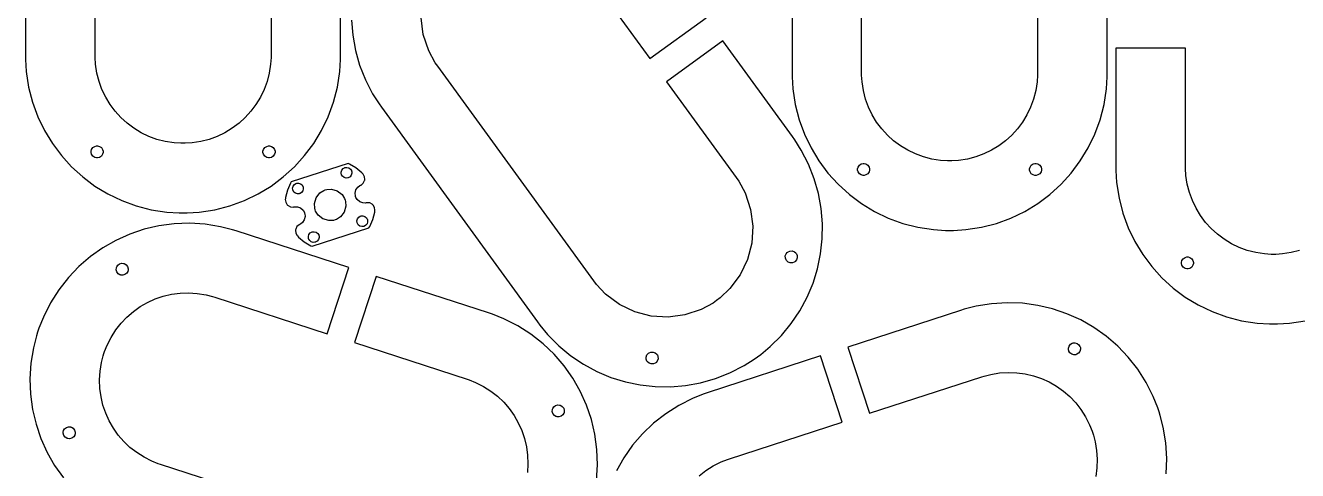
# Model space of a CAD drawing. Extents: x 0 to 47.8, y 0 to 94.9.
# Drawn here: x 0 to 22.2, y 49.28 to 57.05 of the extents above; entities that cross this region are included whole.
import ezdxf

# ---------------------------------------------------------------- set-up
doc = ezdxf.new("R2010")
doc.units = 0
doc.layers.get('0').update_dxf_attribs({"linetype": 'CONTINUOUS'})

msp = doc.modelspace()

# ---------------------------------------------------------------- linework, layer by layer
at = {"color": 0}
for points in [[(0.000488, 61.1583), (0.000488, 56.5283), (0.000488, 56.4581), (0.014649, 56.2472), (0.056315, 55.9742), (0.124078, 55.7106), (0.216581, 55.4579), (0.332357, 55.2175), (0.470107, 54.9908), (0.628418, 54.7792), (0.805881, 54.5839), (1.00119, 54.4064), (1.21289, 54.2481), (1.43961, 54.1103), (1.68001, 53.9946), (1.93267, 53.9021), (2.19624, 53.8343), (2.46929, 53.7926), (2.68018, 53.7783), (2.75049, 53.7783), (2.82075, 53.7783), (3.03162, 53.7926), (3.30469, 53.8343), (3.56819, 53.9021), (3.82086, 53.9946), (4.06125, 54.1103), (4.28803, 54.2481), (4.49972, 54.4064), (4.69499, 54.5839), (4.8725, 54.7792), (5.03082, 54.9908), (5.16857, 55.2175), (5.28435, 55.4579), (5.37685, 55.7106), (5.44461, 55.9742), (5.48628, 56.2472), (5.50049, 56.4581), (5.50049, 56.5283), (5.50049, 58.5933)], [(4.28549, 58.5933), (4.28549, 56.5283), (4.28549, 56.4892), (4.2775, 56.3715), (4.25429, 56.219), (4.21647, 56.0719), (4.16482, 55.9308), (4.10021, 55.7967), (4.02333, 55.6701), (3.93494, 55.5519), (3.83589, 55.4429), (3.72689, 55.3439), (3.60867, 55.2556), (3.48215, 55.1786), (3.34799, 55.114), (3.20692, 55.0624), (3.05985, 55.0246), (2.90739, 55.0014), (2.78971, 54.9933), (2.75049, 54.9933), (2.71121, 54.9933), (2.59353, 55.0014), (2.44108, 55.0246), (2.294, 55.0624), (2.153, 55.114), (2.01878, 55.1786), (1.89225, 55.2556), (1.77403, 55.3439), (1.66504, 55.4429), (1.56597, 55.5519), (1.4776, 55.6701), (1.40072, 55.7967), (1.3361, 55.9308), (1.28445, 56.0719), (1.24664, 56.219), (1.22342, 56.3715), (1.21549, 56.4892), (1.21549, 56.5283), (1.21549, 61.1583)], [(13.3759, 58.2876), (13.3759, 56.2228), (13.3759, 56.1525), (13.39, 55.9415), (13.4317, 55.6685), (13.4995, 55.405), (13.592, 55.1524), (13.7077, 54.9119), (13.8455, 54.6851), (14.0038, 54.4735), (14.1812, 54.2782), (14.3765, 54.1007), (14.5883, 53.9424), (14.815, 53.8046), (15.0554, 53.6889), (15.3081, 53.5964), (15.5717, 53.5286), (15.8447, 53.4869), (16.0556, 53.4728), (16.1258, 53.4728), (16.1961, 53.4728), (16.4069, 53.4869), (16.68, 53.5286), (16.9436, 53.5964), (17.1963, 53.6889), (17.4367, 53.8046), (17.6635, 53.9424), (17.8751, 54.1007), (18.0704, 54.2782), (18.2479, 54.4735), (18.4063, 54.6851), (18.5439, 54.9119), (18.6597, 55.1524), (18.7522, 55.405), (18.82, 55.6685), (18.8617, 55.9415), (18.8758, 56.1525), (18.8758, 56.2228), (18.8758, 60.8526)], [(17.6608, 60.8526), (17.6608, 56.2228), (17.6608, 56.1835), (17.6529, 56.0658), (17.6297, 55.9133), (17.5918, 55.7662), (17.5401, 55.6253), (17.4756, 55.4911), (17.3987, 55.3646), (17.3103, 55.2463), (17.2112, 55.1374), (17.1022, 55.0382), (16.984, 54.9499), (16.8575, 54.8731), (16.7233, 54.8083), (16.5824, 54.7567), (16.4353, 54.7189), (16.2828, 54.6957), (16.1651, 54.6878), (16.1258, 54.6878), (16.0865, 54.6878), (15.9689, 54.6957), (15.8165, 54.7189), (15.6694, 54.7567), (15.5283, 54.8083), (15.3942, 54.8731), (15.2676, 54.9499), (15.1494, 55.0382), (15.0404, 55.1374), (14.9414, 55.2463), (14.8529, 55.3646), (14.7761, 55.4911), (14.7115, 55.6253), (14.6599, 55.7662), (14.6221, 55.9133), (14.5987, 56.0658), (14.5908, 56.1835), (14.5908, 56.2228), (14.5908, 56.2228), (14.5908, 58.2876)], [(9.67882, 58.141), (10.8926, 56.4704), (11.8755, 57.1846)], [(5.68837, 57.1424), (5.71018, 56.8779), (5.75782, 56.6154), (5.83149, 56.3567), (5.93158, 56.1036), (6.05838, 55.8582), (6.17085, 55.6793), (6.21218, 55.6224), (8.9336, 51.8765), (8.97487, 51.8197), (9.11035, 51.6575), (9.30453, 51.4611), (9.51426, 51.2876), (9.73757, 51.1376), (9.9726, 51.0113), (10.2173, 50.9087), (10.4698, 50.8306), (10.7282, 50.7768), (10.9905, 50.7481), (11.2548, 50.7444), (11.5193, 50.7662), (11.7818, 50.8139), (12.0406, 50.8876), (12.2936, 50.9876), (12.539, 51.1144), (12.718, 51.2269), (12.7748, 51.2682), (12.8317, 51.3096), (12.9939, 51.445), (13.1903, 51.6392), (13.3637, 51.8489), (13.5138, 52.0722), (13.6402, 52.3072), (13.7426, 52.5519), (13.8209, 52.8044), (13.8745, 53.0628), (13.9033, 53.3251), (13.9069, 53.5894), (13.8851, 53.8539), (13.8375, 54.1164), (13.7638, 54.3753), (13.6637, 54.6282), (13.5369, 54.8736), (13.4245, 55.0526), (13.3832, 55.1094), (12.1694, 56.78), (11.1865, 56.0658), (12.4002, 54.3953), (12.4456, 54.3326), (12.5568, 54.1267), (12.6538, 53.841), (12.6926, 53.5469), (12.6745, 53.2529), (12.6009, 52.9678), (12.4731, 52.7), (12.2926, 52.4582), (12.1232, 52.2967), (12.0607, 52.2511), (11.9981, 52.2057), (11.792, 52.0946), (11.5063, 51.9975), (11.2122, 51.9589), (10.9183, 51.9769), (10.6331, 52.0506), (10.3653, 52.1783), (10.1236, 52.3589), (9.96197, 52.5282), (9.91656, 52.5908), (7.19515, 56.3365), (7.14968, 56.399), (7.03851, 56.6051), (6.94151, 56.8908), (6.90272, 57.185)], [(22.2324, 53.1247), (22.0853, 53.0868), (21.9328, 53.0636), (21.8151, 53.0557), (21.7758, 53.0557), (21.7367, 53.0557), (21.6189, 53.0636), (21.4665, 53.0868), (21.3194, 53.1247), (21.1783, 53.1764), (21.0442, 53.241), (20.9176, 53.3178), (20.7994, 53.4063), (20.6904, 53.5053), (20.5914, 53.6143), (20.5029, 53.7325), (20.4261, 53.859), (20.3615, 53.9932), (20.3099, 54.1342), (20.2721, 54.2813), (20.2488, 54.4338), (20.2408, 54.5514), (20.2408, 54.5907), (20.2408, 54.5907), (20.2408, 56.6557), (19.0258, 56.6557), (19.0258, 54.5907), (19.0258, 54.5204), (19.04, 54.3096), (19.0817, 54.0365), (19.1494, 53.7729), (19.2419, 53.5203), (19.3578, 53.2799), (19.4956, 53.0531), (19.6537, 52.8414), (19.8314, 52.6461), (20.0265, 52.4686), (20.2383, 52.3103), (20.465, 52.1726), (20.7054, 52.0568), (20.9581, 51.9643), (21.2217, 51.8965), (21.4947, 51.8549), (21.7056, 51.8407), (21.7758, 51.8407), (21.8461, 51.8407), (22.0571, 51.8549), (22.3301, 51.8965)], [(6.75792, 47.9581), (2.35454, 49.3889), (2.31722, 49.401), (2.20768, 49.4449), (2.06993, 49.5142), (1.94174, 49.5956), (1.82357, 49.6882), (1.71593, 49.7911), (1.61931, 49.9033), (1.53424, 50.0239), (1.46115, 50.1518), (1.40061, 50.2861), (1.35308, 50.4258), (1.31912, 50.57), (1.2991, 50.7175), (1.29357, 50.8676), (1.30306, 51.0192), (1.32802, 51.1714), (1.35688, 51.2857), (1.36903, 51.3231), (1.38113, 51.3604), (1.42503, 51.4699), (1.49425, 51.6076), (1.57568, 51.7358), (1.66835, 51.854), (1.77126, 51.9617), (1.88351, 52.0583), (2.00407, 52.1433), (2.132, 52.2164), (2.26628, 52.2769), (2.40597, 52.3244), (2.55007, 52.3585), (2.69764, 52.3785), (2.84776, 52.384), (2.99935, 52.3744), (3.15147, 52.3496), (3.2659, 52.3207), (3.30322, 52.3085), (3.30322, 52.3085), (5.26714, 51.6704), (5.64264, 52.826), (3.67865, 53.464), (3.61176, 53.4858), (3.40685, 53.5375), (3.13428, 53.5822), (2.86268, 53.5992), (2.59381, 53.5893), (2.32943, 53.5536), (2.07118, 53.4925), (1.82096, 53.4075), (1.58035, 53.299), (1.35124, 53.1682), (1.13525, 53.0157), (0.93419, 52.8426), (0.749729, 52.6497), (0.583713, 52.4381), (0.437825, 52.2083), (0.313857, 51.9615), (0.235189, 51.7654), (0.213488, 51.6985), (0.191732, 51.6317), (0.140082, 51.4267), (0.095323, 51.1542), (0.078342, 50.8825), (0.088216, 50.6136), (0.124023, 50.3493), (0.185004, 50.0911), (0.270128, 49.8408), (0.378581, 49.6003), (0.50944, 49.3711), (0.661893, 49.1551)], [(9.96576, 49.1125), (9.98275, 49.3842), (9.97288, 49.6531), (9.93707, 49.9174), (9.87608, 50.1756), (9.79096, 50.4258), (9.68251, 50.6664), (9.55165, 50.8956), (9.39919, 51.1117), (9.22613, 51.3126), (9.03331, 51.4971), (8.82161, 51.6631), (8.5919, 51.809), (8.34511, 51.9331), (8.14893, 52.0117), (8.08208, 52.0333), (6.11811, 52.6714), (5.74268, 51.516), (7.7066, 50.8778), (7.74388, 50.8657), (7.8534, 50.8218), (7.99115, 50.7526), (8.11936, 50.6711), (8.23753, 50.5785), (8.34517, 50.4756), (8.44179, 50.3633), (8.52686, 50.2428), (8.59993, 50.1149), (8.66049, 49.9806), (8.70801, 49.8408), (8.74203, 49.6967), (8.76204, 49.5492), (8.76753, 49.399), (8.75808, 49.2475)], [(19.9057, 49.2257), (19.9156, 49.4946), (19.8986, 49.7662), (19.8537, 50.0388), (19.8021, 50.2438), (19.7804, 50.3106), (19.7588, 50.3775), (19.68, 50.5736), (19.556, 50.8204), (19.4101, 51.0501), (19.244, 51.2618), (19.0597, 51.4547), (18.8586, 51.6278), (18.6426, 51.7803), (18.4135, 51.9111), (18.1729, 52.0196), (17.9226, 52.1047), (17.6644, 52.1657), (17.4, 52.2014), (17.1311, 52.2112), (16.8596, 52.1943), (16.5869, 52.1496), (16.3821, 52.0979), (16.3153, 52.0761), (14.3513, 51.4381), (14.7267, 50.2825), (16.6907, 50.9207), (16.7279, 50.9328), (16.8424, 50.9617), (16.9944, 50.9867), (17.1461, 50.9961), (17.2961, 50.9906), (17.4437, 50.9706), (17.5878, 50.9365), (17.7275, 50.889), (17.8618, 50.8285), (17.9897, 50.7554), (18.1103, 50.6704), (18.2225, 50.5738), (18.3254, 50.4661), (18.4182, 50.3479), (18.4996, 50.2197), (18.5689, 50.0819), (18.6128, 49.9725), (18.6249, 49.9351), (18.6369, 49.8978), (18.6658, 49.7835), (18.6908, 49.6312), (18.7003, 49.4797), (18.6947, 49.3296), (18.6747, 49.1821)], [(11.7563, 49.1906), (11.8745, 49.2832), (12.0027, 49.3647), (12.1404, 49.4339), (12.2499, 49.4778), (12.2873, 49.4899), (12.2873, 49.4899), (14.2512, 50.1281), (13.8758, 51.2835), (11.9118, 50.6454), (11.8449, 50.6237), (11.6488, 50.5451), (11.402, 50.4211), (11.1722, 50.2751), (10.9606, 50.1092), (10.7677, 49.9247), (10.5946, 49.7238), (10.4422, 49.5076), (10.3113, 49.2785)]]:
    msp.add_lwpolyline(points, dxfattribs=at)
for points in [[(1.35547, 54.8433), (1.35547, 54.8332), (1.34717, 54.8025), (1.32471, 54.7692), (1.29134, 54.7467), (1.26069, 54.7383), (1.25049, 54.7383), (1.24023, 54.7383), (1.20958, 54.7467), (1.17622, 54.7692), (1.1537, 54.8025), (1.14545, 54.8332), (1.14545, 54.8433), (1.14545, 54.8536), (1.1537, 54.8843), (1.17622, 54.9176), (1.20958, 54.9401), (1.24023, 54.9483), (1.25049, 54.9483), (1.26069, 54.9483), (1.29134, 54.9401), (1.32471, 54.9176), (1.34717, 54.8843), (1.35547, 54.8536), (1.35547, 54.8433)], [(4.35547, 54.8433), (4.35547, 54.8332), (4.34717, 54.8025), (4.32471, 54.7692), (4.29135, 54.7467), (4.26069, 54.7383), (4.25049, 54.7383), (4.24024, 54.7383), (4.20958, 54.7467), (4.17622, 54.7692), (4.15369, 54.8025), (4.14546, 54.8332), (4.14546, 54.8433), (4.14546, 54.8536), (4.15369, 54.8843), (4.17622, 54.9176), (4.20958, 54.9401), (4.24024, 54.9483), (4.25049, 54.9483), (4.26069, 54.9483), (4.29135, 54.9401), (4.32471, 54.9176), (4.34717, 54.8843), (4.35547, 54.8536), (4.35547, 54.8433)], [(4.78504, 53.5764), (4.77582, 53.5722), (4.73867, 53.54), (4.71599, 53.4963), (4.71408, 53.4864), (4.71213, 53.4765), (4.71679, 53.4276), (4.73921, 53.3837), (4.74621, 53.3764), (4.76443, 53.3572), (4.86604, 53.2735), (4.97976, 53.2068), (5.00407, 53.1964), (5.99474, 53.5182), (6.00819, 53.541), (6.06108, 53.6617), (6.09397, 53.7893), (6.0975, 53.8154), (6.09879, 53.8256), (6.09119, 53.8742), (6.06619, 53.9164), (6.05881, 53.9233), (6.05138, 53.9303), (6.00743, 53.9522), (5.95839, 53.9564), (5.94851, 53.9543), (5.93408, 53.9514), (5.88867, 53.9533), (5.83415, 53.9732), (5.79004, 54.0108), (5.76594, 54.0494), (5.76144, 54.0633), (5.75689, 54.0774), (5.75369, 54.1228), (5.76725, 54.1792), (5.79975, 54.2272), (5.83535, 54.2554), (5.84874, 54.2615), (5.85792, 54.2657), (5.89513, 54.2979), (5.91775, 54.3415), (5.91971, 54.3514), (5.9216, 54.3614), (5.91699, 54.4104), (5.89453, 54.4542), (5.88758, 54.4614), (5.86931, 54.4807), (5.76774, 54.5644), (5.65403, 54.631), (5.62972, 54.6415), (4.63911, 54.3197), (4.6256, 54.2969), (4.57269, 54.1762), (4.53982, 54.0486), (4.53635, 54.0224), (4.535, 54.0124), (4.54254, 53.9637), (4.56754, 53.9214), (4.57497, 53.9146), (4.58236, 53.9076), (4.62636, 53.8857), (4.67535, 53.8814), (4.68528, 53.8835), (4.69965, 53.8864), (4.74507, 53.8846), (4.79958, 53.8647), (4.84369, 53.8271), (4.86778, 53.7885), (4.87235, 53.7744), (4.87685, 53.7606), (4.88004, 53.7151), (4.86649, 53.6587), (4.83404, 53.6107), (4.79839, 53.5824), (4.78504, 53.5764)], [(14.5208, 54.5376), (14.5208, 54.5479), (14.5292, 54.5786), (14.5515, 54.6119), (14.585, 54.6344), (14.6156, 54.6426), (14.6258, 54.6426), (14.6361, 54.6426), (14.6667, 54.6344), (14.7001, 54.6119), (14.7225, 54.5786), (14.7308, 54.5479), (14.7308, 54.5376), (14.7308, 54.5275), (14.7225, 54.4968), (14.7001, 54.4635), (14.6667, 54.441), (14.6361, 54.4328), (14.6258, 54.4328), (14.6156, 54.4328), (14.585, 54.441), (14.5515, 54.4635), (14.5292, 54.4968), (14.5208, 54.5275), (14.5208, 54.5376)], [(17.5208, 54.5376), (17.5208, 54.5479), (17.5292, 54.5786), (17.5515, 54.6119), (17.585, 54.6344), (17.6156, 54.6426), (17.6258, 54.6426), (17.6361, 54.6426), (17.6667, 54.6344), (17.7001, 54.6119), (17.7225, 54.5786), (17.7308, 54.5479), (17.7308, 54.5376), (17.7308, 54.5275), (17.7225, 54.4968), (17.7001, 54.4635), (17.6667, 54.441), (17.6361, 54.4328), (17.6258, 54.4328), (17.6156, 54.4328), (17.585, 54.441), (17.5515, 54.4635), (17.5292, 54.4968), (17.5208, 54.5275), (17.5208, 54.5376)], [(5.63183, 54.3911), (5.62315, 54.3882), (5.59483, 54.3868), (5.56033, 54.3967), (5.53201, 54.4189), (5.5165, 54.4426), (5.51372, 54.4513), (5.5109, 54.4599), (5.50944, 54.4882), (5.51932, 54.5228), (5.54144, 54.5511), (5.56521, 54.5665), (5.57389, 54.5693), (5.58251, 54.5722), (5.61083, 54.5736), (5.6454, 54.5638), (5.67372, 54.5417), (5.68924, 54.5179), (5.69206, 54.5092), (5.69482, 54.5006), (5.69629, 54.4722), (5.68642, 54.4376), (5.66422, 54.4093), (5.64046, 54.3939), (5.63183, 54.3911)], [(4.78461, 54.1158), (4.77593, 54.1131), (4.74761, 54.1115), (4.71306, 54.1214), (4.68474, 54.1436), (4.66928, 54.1674), (4.6665, 54.176), (4.66368, 54.1846), (4.66222, 54.2129), (4.6721, 54.2475), (4.69422, 54.2758), (4.71799, 54.2912), (4.72667, 54.294), (4.73529, 54.2969), (4.76361, 54.2983), (4.79818, 54.2885), (4.8265, 54.2664), (4.84196, 54.2425), (4.84478, 54.2339), (4.84754, 54.2253), (4.84901, 54.1969), (4.83914, 54.1624), (4.817, 54.134), (4.79324, 54.1186), (4.78461, 54.1158)], [(5.40192, 53.6574), (5.37646, 53.6492), (5.2934, 53.6449), (5.19206, 53.6739), (5.109, 53.7389), (5.06364, 53.8085), (5.05539, 53.8339), (5.0471, 53.8594), (5.04281, 53.9425), (5.07183, 54.0437), (5.13678, 54.1268), (5.20649, 54.1722), (5.23193, 54.1804), (5.25732, 54.1888), (5.34039, 54.1931), (5.44174, 54.1639), (5.52479, 54.099), (5.57015, 54.0294), (5.57844, 54.0039), (5.58669, 53.9785), (5.59093, 53.8954), (5.5619, 53.7942), (5.49701, 53.7111), (5.42736, 53.6657), (5.40192, 53.6574)], [(5.90712, 53.5437), (5.89844, 53.541), (5.87011, 53.5396), (5.83561, 53.5494), (5.80729, 53.5717), (5.79178, 53.5954), (5.78901, 53.604), (5.78618, 53.6126), (5.78472, 53.641), (5.7946, 53.6756), (5.81679, 53.7039), (5.84056, 53.7193), (5.84924, 53.7221), (5.85786, 53.725), (5.88618, 53.7264), (5.92074, 53.7165), (5.949, 53.6944), (5.96451, 53.6707), (5.96733, 53.6619), (5.97011, 53.6533), (5.97157, 53.625), (5.96169, 53.5904), (5.93951, 53.5621), (5.91575, 53.5467), (5.90712, 53.5437)], [(5.0599, 53.2685), (5.05122, 53.2657), (5.02289, 53.2643), (4.98833, 53.2742), (4.96001, 53.2964), (4.94456, 53.3201), (4.94179, 53.3287), (4.93896, 53.3374), (4.9375, 53.3657), (4.94738, 53.4003), (4.96951, 53.4286), (4.99328, 53.444), (5.00196, 53.4468), (5.01058, 53.4497), (5.0389, 53.4511), (5.07346, 53.4413), (5.10178, 53.419), (5.11724, 53.3953), (5.12007, 53.3867), (5.12283, 53.3779), (5.12429, 53.3497), (5.11442, 53.3151), (5.09229, 53.2868), (5.06853, 53.2714), (5.0599, 53.2685)], [(13.4473, 53.0732), (13.4533, 53.065), (13.4646, 53.0353), (13.466, 52.995), (13.4523, 52.9572), (13.4323, 52.9325), (13.4241, 52.9265), (13.4158, 52.9206), (13.3861, 52.9092), (13.3459, 52.9078), (13.3081, 52.9215), (13.2834, 52.9415), (13.2774, 52.9497), (13.2714, 52.9581), (13.26, 52.9876), (13.2586, 53.0279), (13.2724, 53.0657), (13.2924, 53.0904), (13.3006, 53.0964), (13.3089, 53.1025), (13.3385, 53.1139), (13.3788, 53.1153), (13.4166, 53.1014), (13.4413, 53.0815), (13.4473, 53.0732)], [(1.72233, 52.8958), (1.73199, 52.8926), (1.75863, 52.8754), (1.78342, 52.8438), (1.79449, 52.805), (1.79286, 52.7732), (1.78971, 52.7635), (1.78657, 52.7538), (1.76921, 52.7272), (1.73753, 52.7024), (1.69883, 52.6914), (1.6671, 52.6929), (1.65744, 52.6961), (1.64768, 52.6993), (1.6211, 52.7167), (1.59631, 52.7483), (1.58518, 52.7869), (1.58686, 52.8187), (1.59, 52.8283), (1.59315, 52.8381), (1.61046, 52.8647), (1.64214, 52.8896), (1.68088, 52.9007), (1.71257, 52.899), (1.72233, 52.8958)], [(20.1708, 52.9057), (20.1708, 52.916), (20.179, 52.9465), (20.2017, 52.9799), (20.235, 53.0024), (20.2657, 53.0107), (20.2758, 53.0107), (20.2861, 53.0107), (20.3167, 53.0024), (20.3501, 52.9799), (20.3725, 52.9465), (20.3808, 52.916), (20.3808, 52.9057), (20.3808, 52.8954), (20.3725, 52.8649), (20.3501, 52.8314), (20.3167, 52.8089), (20.2861, 52.8006), (20.2758, 52.8006), (20.2657, 52.8006), (20.235, 52.8089), (20.2017, 52.8314), (20.179, 52.8649), (20.1708, 52.8954), (20.1708, 52.9057)], [(18.2715, 51.5079), (18.2813, 51.5111), (18.3129, 51.5128), (18.3517, 51.5017), (18.3833, 51.4768), (18.4007, 51.4503), (18.4039, 51.4404), (18.4069, 51.4308), (18.4086, 51.399), (18.3975, 51.3604), (18.3728, 51.3287), (18.3463, 51.3114), (18.3365, 51.3082), (18.3268, 51.305), (18.295, 51.3035), (18.2562, 51.3144), (18.2246, 51.3393), (18.2074, 51.366), (18.2042, 51.3756), (18.201, 51.3854), (18.1993, 51.4171), (18.2104, 51.4558), (18.2351, 51.4875), (18.2618, 51.5047), (18.2715, 51.5079)], [(11.0202, 51.3099), (11.0262, 51.3015), (11.0376, 51.2719), (11.039, 51.2317), (11.0252, 51.1939), (11.0053, 51.1692), (10.997, 51.1632), (10.9887, 51.1572), (10.9591, 51.1458), (10.9188, 51.1444), (10.881, 51.1582), (10.8563, 51.1782), (10.8504, 51.1864), (10.8443, 51.1947), (10.833, 51.2243), (10.8316, 51.2646), (10.8453, 51.3024), (10.8653, 51.3271), (10.8736, 51.3331), (10.8818, 51.339), (10.9115, 51.3504), (10.9517, 51.3518), (10.9895, 51.3381), (11.0142, 51.3182), (11.0202, 51.3099)], [(9.33078, 50.4236), (9.34044, 50.4206), (9.36708, 50.4032), (9.39188, 50.3715), (9.40294, 50.3328), (9.40132, 50.3011), (9.39817, 50.2914), (9.39501, 50.2817), (9.37765, 50.2551), (9.34597, 50.2303), (9.30729, 50.2192), (9.27561, 50.2208), (9.2659, 50.224), (9.25612, 50.2272), (9.22954, 50.2444), (9.20475, 50.2762), (9.19362, 50.3149), (9.19532, 50.3465), (9.19846, 50.3562), (9.20161, 50.366), (9.21892, 50.3926), (9.2506, 50.4174), (9.28933, 50.4285), (9.32101, 50.4268), (9.33078, 50.4236)], [(0.795247, 50.0426), (0.804904, 50.0394), (0.831543, 50.0222), (0.856338, 49.9906), (0.867458, 49.9518), (0.865831, 49.9201), (0.862685, 49.9104), (0.859538, 49.9007), (0.842176, 49.874), (0.810493, 49.8493), (0.771756, 49.8382), (0.740072, 49.8397), (0.73036, 49.8429), (0.720594, 49.8461), (0.694011, 49.8635), (0.669217, 49.8951), (0.658149, 49.9339), (0.659776, 49.9656), (0.662978, 49.9753), (0.666124, 49.985), (0.683431, 50.0117), (0.715115, 50.0364), (0.753797, 50.0475), (0.785536, 50.0458), (0.795247, 50.0426)]]:
    msp.add_lwpolyline(points, close=True, dxfattribs=at)

doc.saveas('drawing.dxf')
